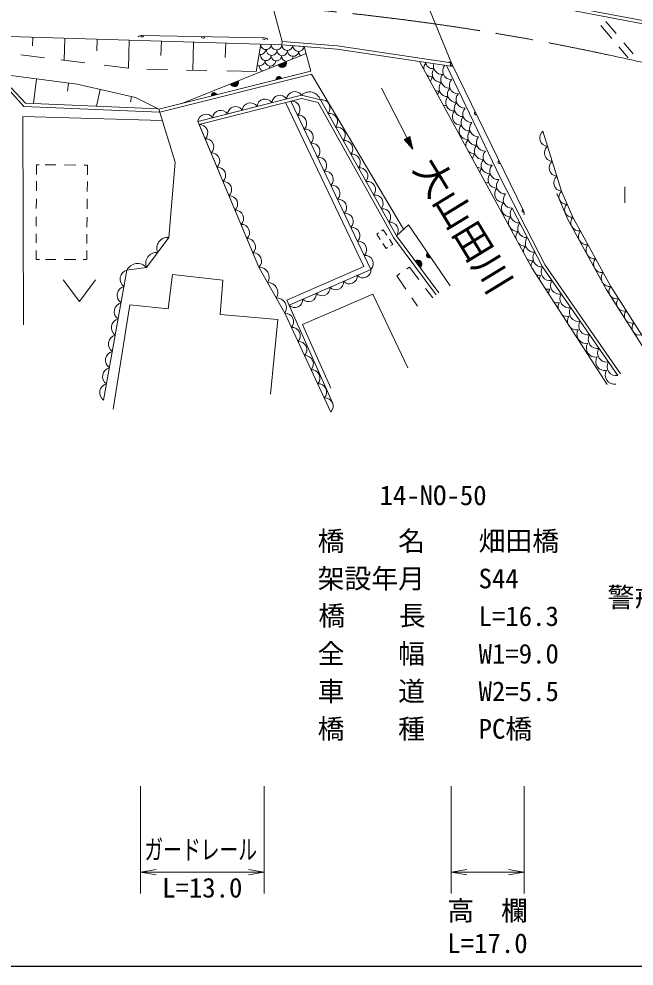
# Model space of a CAD drawing. Units: millimetres, scale not verified. Extents: x 40000 to 680000, y 20000 to 380000.
# Drawn here: x 77787 to 135112, y 205000 to 293242 of the extents above; entities that cross this region are included whole.
import ezdxf
from ezdxf.enums import TextEntityAlignment as Align

# ---------------------------------------------------------------- set-up
doc = ezdxf.new("R2010")
doc.units = ezdxf.units.MM
doc.header["$LTSCALE"] = 1000
doc.linetypes.add('CHAIN', pattern=[18.5, 12, -1.5, 3.5, -1.5])
for name, color, linetype, lineweight in [('M-BGD', 7, 'Continuous', 13), ('M-BMK', 2, 'CHAIN', 13), ('M-STR-HTXT', 7, 'Continuous', 13), ('M-STR-STR1', 1, 'Continuous', 13), ('M-STR-STR3', 7, 'Continuous', 13), ('M-STR-STRC', 7, 'Continuous', 13), ('M-TTL-BAND', 7, 'Continuous', 25)]:
    doc.layers.add(name, color=color, linetype=linetype, lineweight=lineweight)
doc.styles.add('ＭＳ ゴシック', font='')
doc.styles.get('ＭＳ ゴシック').set_extended_font_data('MS Gothic')

# ---------------------------------------------------------------- blocks, each defined once
blk = doc.blocks.new('open_arrow')
at = {"color": 0, "linetype": 'Continuous', "lineweight": -2}
blk.add_lwpolyline([(7.5, 1.25), (0, 0), (7.5, -1.25)], dxfattribs=at)

msp = doc.modelspace()

# ---------------------------------------------------------------- linework, layer by layer
at = {"layer": 'M-BGD'}
for p, q in [((125315, 294804), (143192, 291392)), ((125448, 295084), (143249, 291687)), ((132484, 293019), (133447, 291871)), ((132015, 292645), (133033, 291432)), ((71079, 291783), (102280, 290845)), ((79044, 290726), (79069, 291543)), ((82006, 289401), (82068, 291452)), ((85034, 290276), (85066, 291362)), ((87986, 288663), (88065, 291272)), ((89263, 291706), (100642, 291475)), ((91023, 289847), (91063, 291182)), ((93983, 288471), (94062, 291092)), ((97020, 289635), (97061, 291002)), ((100319, 290904), (99910, 288341)), ((100319, 290904), (101300, 290874)), ((101300, 290874), (102280, 290845)), ((102280, 290845), (104373, 290675)), ((102304, 291144), (107468, 290725)), ((105000, 288385), (104373, 290675)), ((107468, 290725), (118078, 289146)), ((133701, 290636), (134567, 289604)), ((134170, 291011), (135015, 290004)), ((77967, 289899), (80163, 289628)), ((81680, 289441), (83915, 289165)), ((92966, 285374), (104554, 290014)), ((85721, 288942), (87965, 288666)), ((89692, 288565), (91642, 288522)), ((115124, 289282), (125595, 270053)), ((117618, 288911), (122625, 278481)), ((118084, 289131), (118237, 288819)), ((118150, 288996), (124815, 275370)), ((83211, 287157), (74914, 288243)), ((90815, 284836), (105000, 288385)), ((90904, 284549), (105063, 288091)), ((93407, 288483), (95294, 288442)), ((97175, 288401), (99910, 288341)), ((105063, 288091), (113630, 273655)), ((77077, 286831), (78389, 285383)), ((79134, 285352), (79435, 287651)), ((82310, 286501), (82410, 287262)), ((88643, 285922), (83211, 287157)), ((111583, 286796), (114482, 281125)), ((76958, 286516), (78251, 285089)), ((85007, 285106), (85362, 286668)), ((88177, 285519), (88287, 286003)), ((90815, 284836), (88643, 285922)), ((94465, 283694), (104111, 286145)), ((104111, 286145), (94465, 283694)), ((104111, 286145), (105887, 285709)), ((105887, 285709), (104111, 286145)), ((78251, 285089), (90901, 284560)), ((78389, 285383), (90755, 284866)), ((94583, 283414), (104112, 285836)), ((102642, 285462), (109915, 270163)), ((103136, 285588), (110588, 269911)), ((110588, 269911), (103136, 285588)), ((104112, 285836), (105688, 285449)), ((105688, 285449), (112706, 272865)), ((105887, 285709), (112959, 273029)), ((112959, 273029), (105887, 285709)), ((78151, 284152), (91146, 283771)), ((78198, 264736), (78151, 284152)), ((92346, 279898), (90815, 284836)), ((94465, 283694), (100158, 270114)), ((100158, 270114), (94583, 283414)), ((126610, 282774), (128362, 277196)), ((126610, 282774), (128362, 277196)), ((114231, 282298), (113678, 282016)), ((114482, 281125), (113678, 282016)), ((114235, 282279), (113691, 282001)), ((114242, 282249), (113712, 281978)), ((114248, 282218), (113733, 281955)), ((114255, 282188), (113753, 281932)), ((114261, 282158), (113774, 281909)), ((114268, 282127), (113795, 281886)), ((114274, 282097), (113816, 281863)), ((114280, 282066), (113837, 281840)), ((114287, 282036), (113858, 281817)), ((114293, 282006), (113878, 281794)), ((114300, 281975), (113899, 281771)), ((114306, 281945), (113920, 281747)), ((114313, 281915), (113941, 281724)), ((114319, 281884), (113962, 281701)), ((114326, 281854), (113982, 281678)), ((114332, 281824), (114003, 281655)), ((114339, 281793), (114024, 281632)), ((114345, 281763), (114045, 281609)), ((114352, 281732), (114066, 281586)), ((114358, 281702), (114086, 281563)), ((114365, 281672), (114107, 281540)), ((114371, 281641), (114128, 281517)), ((114378, 281611), (114149, 281494)), ((114384, 281581), (114170, 281471)), ((114391, 281550), (114190, 281448)), ((114397, 281520), (114211, 281425)), ((114482, 281125), (114231, 282298)), ((114404, 281489), (114232, 281402)), ((114410, 281459), (114253, 281379)), ((114417, 281429), (114274, 281356)), ((114423, 281398), (114295, 281332)), ((114430, 281368), (114315, 281309)), ((114436, 281338), (114336, 281286)), ((114443, 281307), (114357, 281263)), ((114456, 281246), (114399, 281217)), ((91754, 272885), (92346, 279898)), ((79424, 278746), (79429, 279662)), ((79429, 279662), (79686, 279660)), ((80239, 279654), (81218, 279645)), ((82035, 279637), (83098, 279626)), ((83851, 279619), (84180, 279615)), ((84180, 279615), (84172, 278708)), ((79415, 277238), (79420, 278143)), ((84166, 278108), (84158, 277167)), ((122625, 278481), (126828, 270290)), ((128362, 277196), (129401, 274778)), ((128362, 277196), (129401, 274778)), ((134260, 277613), (134260, 276113)), ((79411, 276492), (79406, 275568)), ((84152, 276475), (84144, 275538)), ((127916, 276967), (128950, 274559)), ((123763, 275607), (126570, 270136)), ((123763, 275607), (126570, 270136)), ((79396, 273943), (79401, 274809)), ((84137, 274784), (84129, 273856)), ((128950, 274559), (132509, 268059)), ((129401, 274778), (132939, 268314)), ((129401, 274778), (132939, 268314)), ((111582, 273489), (111743, 273591)), ((112068, 273092), (111743, 273591)), ((112959, 273029), (114077, 274073)), ((114077, 274073), (117976, 268390)), ((79388, 272377), (79392, 273233)), ((84123, 273180), (84116, 272316)), ((89680, 270071), (91754, 272885)), ((91754, 272885), (89680, 270071)), ((111131, 273203), (111286, 273302)), ((111131, 273203), (111464, 272687)), ((112626, 272237), (112316, 272711)), ((112706, 272865), (116675, 267553)), ((112959, 273029), (116915, 267733)), ((111710, 272305), (112007, 271844)), ((112007, 271844), (112150, 271935)), ((112443, 272121), (112626, 272237)), ((79379, 270829), (79384, 271666)), ((84110, 271655), (84103, 270829)), ((79702, 270829), (79379, 270829)), ((81241, 270829), (80256, 270829)), ((83103, 270829), (82025, 270829)), ((84103, 270829), (83780, 270829)), ((87853, 269824), (89680, 270071)), ((89680, 270071), (87853, 269824)), ((100158, 270114), (102558, 265822)), ((102558, 265822), (100158, 270114)), ((109915, 270163), (102755, 267043)), ((113941, 269948), (114195, 270115)), ((114195, 270115), (115068, 268962)), ((125595, 270053), (132613, 259193)), ((126570, 270136), (133600, 260018)), ((126570, 270136), (133600, 260018)), ((126828, 270290), (133846, 260189)), ((85680, 257725), (87853, 269824)), ((87853, 269824), (85680, 257725)), ((91681, 266227), (92091, 269446)), ((92091, 269446), (96782, 268900)), ((110588, 269911), (102958, 266586)), ((102958, 266586), (110588, 269911)), ((112990, 269323), (113285, 269516)), ((113840, 268066), (112990, 269323)), ((81919, 268923), (83419, 266923)), ((83419, 266923), (84919, 268923)), ((96782, 268900), (96537, 265709)), ((132939, 268314), (136541, 262669)), ((132939, 268314), (136541, 262669)), ((104198, 264778), (110762, 267615)), ((110762, 267615), (114044, 260736)), ((115689, 268141), (116357, 267260)), ((132509, 268059), (136056, 262499)), ((86580, 256898), (88108, 266609)), ((88108, 266609), (91681, 266227)), ((102755, 267043), (107025, 257420)), ((114921, 266467), (114391, 267250)), ((96537, 265709), (101911, 265245)), ((102558, 265822), (106850, 256621)), ((106850, 256621), (102558, 265822)), ((101911, 265245), (101229, 258289)), ((106849, 258844), (104198, 264778))]:
    msp.add_line(p, q, dxfattribs=at)
for centre, radius, start, end in [((89253, 291206), 500, 88.83876, 133.83876), ((89263, 291706), 150, 178.83876, 358.83876), ((94953, 291590), 150, 178.83876, 358.83876), ((100642, 291475), 150, 178.83876, 358.83876), ((100632, 290975), 500, 43.83876, 88.83876), ((100289, 290414), 491, 255.39232, 359.33721), ((100809, 290880), 491, 177.22012, 359.33721), ((100809, 290880), 491, 177.22012, 359.33721), ((101342, 290338), 491, 177.22012, 359.33721), ((101790, 290850), 490, 177.16717, 359.39016), ((102323, 290308), 490, 177.16717, 359.39016), ((102805, 290828), 526, 178.1461, 352.58297), ((103852, 290743), 526, 178.1461, 352.58297), ((100798, 289855), 491, 177.22012, 359.33721), ((101779, 289825), 490, 177.16717, 359.39016), ((102795, 289803), 526, 178.1461, 262.59505), ((103338, 290286), 526, 178.1461, 352.58297), ((102795, 289803), 526, 321.04712, 352.58297), ((104385, 290201), 526, 178.1461, 228.58982), ((100230, 289376), 491, 242.81748, 359.33721), ((100671, 288864), 491, 177.22012, 251.85106), ((101211, 289346), 490, 177.16717, 359.39016), ((100671, 288864), 491, 331.79111, 359.33721), ((102323, 289120), 400, 201.82109, 21.82109), ((102323, 289120), 400, 201.82109, 21.82109), ((102323, 289120), 350, 201.82109, 21.82109), ((102323, 289120), 300, 201.82109, 21.82109), ((102323, 289120), 250, 201.82109, 21.82109), ((102323, 289120), 200, 201.82109, 21.82109), ((102323, 289120), 150, 201.82109, 21.82109), ((102323, 289120), 100, 201.82109, 21.82109), ((102323, 289120), 50, 201.82109, 21.82109), ((116309, 288624), 792, 136.86842, 185.00037), ((116412, 289400), 792, 194.27515, 273.57574), ((117093, 288131), 792, 142.82248, 273.57574), ((117211, 288866), 792, 163.94339, 273.57574), ((118065, 288389), 792, 136.86842, 273.57574), ((117701, 288777), 500, 26.06345, 71.06345), ((118150, 288996), 150, 116.06345, 296.06345), ((101992, 287632), 250, 14.04684, 194.04684), ((101992, 287632), 200, 14.04684, 194.04684), ((101992, 287632), 150, 14.04684, 194.04684), ((101992, 287632), 100, 14.04684, 194.04684), ((101992, 287632), 50, 14.04684, 194.04684), ((116309, 288624), 792, 232.13881, 273.57574), ((116936, 287292), 792, 136.86842, 172.47348), ((117892, 287596), 792, 136.86842, 273.57574), ((97862, 287334), 400, 201.82109, 21.82109), ((97862, 287334), 400, 201.82109, 21.82109), ((97862, 287334), 350, 201.82109, 21.82109), ((97862, 287334), 300, 201.82109, 21.82109), ((97862, 287334), 250, 201.82109, 21.82109), ((97862, 287334), 200, 201.82109, 21.82109), ((97862, 287334), 150, 201.82109, 21.82109), ((97862, 287334), 100, 201.82109, 21.82109), ((97862, 287334), 50, 201.82109, 21.82109), ((117720, 286798), 792, 136.86842, 273.57574), ((118519, 286264), 792, 136.86842, 273.57574), ((118693, 287056), 792, 136.86842, 273.57574), ((95975, 286127), 250, 14.04684, 194.04684), ((95975, 286127), 200, 14.04684, 194.04684), ((95975, 286127), 150, 14.04684, 194.04684), ((95975, 286127), 100, 14.04684, 194.04684), ((95975, 286127), 50, 14.04684, 194.04684), ((102107, 285372), 755, 34.01501, 174.50197), ((103485, 285722), 755, 34.01501, 174.50197), ((104859, 285358), 1086, 18.85443, 133.5466), ((116936, 287292), 792, 244.66569, 273.57574), ((117564, 285960), 792, 136.86842, 162.95506), ((118348, 285466), 792, 136.86842, 273.57574), ((119320, 285724), 792, 136.86842, 273.57574), ((97973, 284322), 755, 34.01501, 174.50197), ((99351, 284672), 755, 34.01501, 174.50197), ((100729, 285022), 755, 34.01501, 174.50197), ((103200, 284817), 773, 316.10845, 94.73734), ((105998, 284940), 777, 320.03449, 98.26578), ((117564, 285960), 792, 254.18411, 273.57574), ((119147, 284931), 792, 136.86842, 273.57574), ((95217, 283621), 755, 34.01501, 174.50197), ((96595, 283972), 755, 34.01501, 174.50197), ((103821, 283511), 773, 316.10845, 94.73734), ((106706, 283672), 777, 320.03449, 98.26578), ((118975, 284134), 792, 136.86842, 273.57574), ((119948, 284392), 792, 136.86842, 273.57574), ((120372, 284454), 150, 116.06345, 296.06345), ((94612, 282645), 770, 313.26766, 92.21707), ((119603, 282801), 792, 136.86842, 273.57574), ((119775, 283599), 792, 136.86842, 273.57574), ((120575, 283059), 792, 136.86842, 273.57574), ((104442, 282204), 773, 316.10845, 94.73734), ((107413, 282404), 777, 320.03449, 98.26578), ((120402, 282267), 792, 136.86842, 273.57574), ((127100, 282162), 784, 128.67403, 266.19366), ((95170, 281315), 770, 313.26766, 92.21707), ((105063, 280898), 773, 316.10845, 94.73734), ((108120, 281136), 777, 320.03449, 98.26578), ((120231, 281469), 792, 136.86842, 189.4392), ((121203, 281727), 792, 136.86842, 273.57574), ((95728, 279985), 770, 313.26766, 92.21707), ((108827, 279868), 777, 320.03449, 98.26578), ((120231, 281469), 792, 227.69997, 273.57574), ((120858, 280137), 792, 136.86842, 175.31346), ((121030, 280934), 792, 136.86842, 273.57574), ((121831, 280395), 792, 136.86842, 273.57574), ((127538, 280768), 784, 128.67403, 266.19366), ((105684, 279592), 773, 316.10845, 94.73734), ((121657, 279602), 792, 136.86842, 273.57574), ((122593, 279912), 150, 116.06345, 296.06345), ((127976, 279373), 784, 128.67403, 266.19366), ((96285, 278654), 770, 313.26766, 92.21707), ((106305, 278285), 773, 316.10845, 94.73734), ((109534, 278600), 777, 320.03449, 98.26578), ((120858, 280137), 792, 241.82571, 273.57574), ((121507, 278750), 792, 136.86842, 164.45704), ((122458, 279062), 792, 136.86842, 273.57574), ((96843, 277324), 770, 313.26766, 92.21707), ((110242, 277332), 777, 320.03449, 98.26578), ((121507, 278750), 792, 252.68213, 273.57574), ((122285, 278270), 792, 136.86842, 273.57574), ((123086, 277730), 792, 136.86842, 273.57574), ((128414, 277979), 784, 128.67403, 266.19366), ((106926, 276979), 773, 316.10845, 94.73734), ((122912, 276938), 792, 136.86842, 273.57574), ((128790, 276664), 683, 128.77418, 277.70813), ((97400, 275994), 770, 313.26766, 92.21707), ((107547, 275672), 773, 316.10845, 94.73734), ((110949, 276064), 777, 320.03449, 98.26578), ((123713, 276398), 792, 136.86842, 273.57574), ((97958, 274664), 770, 313.26766, 92.21707), ((111656, 274796), 777, 320.03449, 98.26578), ((123540, 275605), 792, 136.86842, 273.57574), ((124417, 275079), 841, 141.07522, 273.24438), ((124815, 275370), 150, 116.06345, 296.06345), ((124366, 275150), 500, 341.06345, 26.06345), ((129309, 275455), 683, 128.77418, 277.70813), ((108168, 274366), 773, 316.10845, 94.73734), ((124244, 274286), 841, 141.07522, 273.24438), ((130012, 274273), 793, 140.38562, 277.00419), ((98515, 273334), 770, 313.26766, 92.21707), ((108789, 273060), 773, 316.10845, 94.73734), ((112363, 273528), 777, 320.03449, 98.26578), ((125119, 273711), 841, 141.07522, 273.24438), ((91649, 271877), 1014, 84.07459, 203.15671), ((99073, 272004), 770, 313.26766, 92.21707), ((124945, 272918), 841, 141.07522, 190.62948), ((125820, 272343), 841, 141.07522, 273.24438), ((130719, 272980), 793, 140.38562, 277.00419), ((109410, 271753), 773, 316.10845, 94.73734), ((124945, 272918), 841, 226.50969, 273.24438), ((125647, 271550), 841, 141.07522, 183.58177), ((131427, 271687), 793, 140.38562, 277.00419), ((90612, 270469), 1014, 84.07459, 203.15671), ((99630, 270674), 770, 313.26766, 92.21707), ((110031, 270447), 773, 316.10845, 94.73734), ((116026, 271231), 250, 124.45193, 304.45193), ((116026, 271231), 200, 124.45193, 304.45193), ((116026, 271231), 150, 124.45193, 304.45193), ((116026, 271231), 100, 124.45193, 304.45193), ((116026, 271231), 50, 124.45193, 304.45193), ((126522, 270975), 841, 141.07522, 273.24438), ((88846, 269353), 1100, 40.74735, 154.64475), ((100190, 269192), 922, 326.44432, 91.99417), ((114937, 270381), 400, 306.76189, 126.76189), ((114937, 270381), 400, 306.76189, 126.76189), ((114937, 270381), 350, 306.76189, 126.76189), ((114937, 270381), 300, 306.76189, 126.76189), ((114937, 270381), 250, 306.76189, 126.76189), ((114937, 270381), 200, 306.76189, 126.76189), ((114937, 270381), 150, 306.76189, 126.76189), ((114937, 270381), 100, 306.76189, 126.76189), ((114937, 270381), 50, 306.76189, 126.76189), ((125647, 271550), 841, 233.5574, 273.24438), ((126349, 270183), 841, 141.07522, 179.69151), ((127291, 269699), 843, 148.79813, 280.78777), ((132135, 270394), 793, 140.38562, 277.00419), ((88052, 269007), 840, 103.70469, 235.93267), ((108588, 269291), 731, 221.96985, 5.12088), ((109860, 269845), 731, 221.96985, 5.12088), ((126349, 270183), 841, 246.05671, 273.24438), ((127117, 268906), 843, 148.79813, 174.03332), ((132842, 269101), 793, 140.38562, 277.00419), ((87780, 267495), 840, 103.70469, 235.93267), ((100990, 267762), 922, 326.44432, 91.99417), ((107317, 268737), 731, 221.96985, 5.12088), ((128170, 268434), 843, 148.79813, 280.78777), ((133466, 267856), 698, 139.0402, 286.03855), ((104773, 267629), 731, 221.96985, 5.12088), ((106045, 268183), 731, 221.96985, 5.12088), ((127117, 268906), 843, 251.7149, 280.78777), ((127996, 267642), 843, 148.79813, 180.02133), ((129048, 267169), 843, 148.79813, 280.78777), ((87508, 265983), 840, 103.70469, 235.93267), ((101790, 266331), 922, 326.44432, 91.99417), ((103502, 267075), 731, 221.96985, 5.12088), ((127996, 267642), 843, 245.72689, 280.78777), ((128875, 266377), 843, 148.79813, 187.19603), ((134187, 266727), 698, 139.0402, 286.03855), ((102615, 265048), 776, 315.83535, 94.17364), ((128875, 266377), 843, 238.55219, 280.78777), ((129927, 265905), 843, 148.79813, 280.78777), ((134907, 265598), 698, 139.0402, 286.03855), ((87237, 264470), 840, 103.70469, 235.93267), ((129754, 265112), 843, 148.79813, 280.78777), ((130806, 264640), 843, 148.79813, 280.78777), ((135627, 264469), 698, 139.0402, 286.03855), ((103228, 263734), 776, 315.83535, 94.17364), ((130632, 263848), 843, 148.79813, 280.78777), ((86965, 262958), 840, 103.70469, 235.93267), ((103841, 262419), 776, 315.83535, 94.17364), ((131511, 262583), 843, 148.79813, 280.78777), ((131685, 263375), 843, 148.79813, 280.78777), ((86694, 261446), 840, 103.70469, 235.93267), ((132563, 262111), 843, 148.79813, 280.78777), ((104454, 261105), 776, 315.83535, 94.17364), ((132390, 261318), 843, 148.79813, 280.78777), ((133442, 260846), 843, 148.79813, 280.78777), ((86422, 259933), 840, 103.70469, 235.93267), ((105067, 259790), 776, 315.83535, 94.17364), ((133269, 260054), 843, 148.79813, 280.78777), ((86150, 258421), 840, 103.70469, 235.93267), ((105680, 258476), 776, 315.83535, 94.17364), ((106293, 257161), 776, 315.83535, 94.17364)]:
    msp.add_arc(centre, radius, start, end, dxfattribs=at)
at = {"layer": 'M-BMK'}
msp.add_open_spline([(71915, 295058), (76358, 295150), (80800, 295242), (85243, 295193), (89083, 295150), (92922, 295001), (96756, 294766), (99602, 294592), (102445, 294371), (105284, 294103), (108941, 293757), (112591, 293333), (116229, 292824), (120130, 292278), (124018, 291634), (127884, 290881), (131530, 290172), (135156, 289366), (138782, 288560)], degree=3, knots=[0, 0, 0, 0, 1, 1, 1, 2, 2, 2, 3, 3, 3, 4, 4, 4, 5, 5, 5, 6, 6, 6, 6], dxfattribs=at)
at = {"layer": 'M-STR-STR1'}
for p, q in [((118084, 289131), (113065, 301404)), ((102304, 291144), (99759, 300688)), ((102304, 291144), (102280, 290845)), ((102280, 290845), (107433, 290427)), ((107433, 290427), (118237, 288819))]:
    msp.add_line(p, q, dxfattribs=at)
at = {"layer": 'M-STR-STR3'}
for p, q in [((89114, 221751), (89114, 211751)), ((100642, 221751), (100642, 211751)), ((118065, 221751), (118065, 211751)), ((124860, 221751), (124860, 211751)), ((89114, 213751), (100642, 213751)), ((118065, 213751), (124860, 213751))]:
    msp.add_line(p, q, dxfattribs=at)
at = {"layer": 'M-TTL-BAND'}
msp.add_line((40000, 205000), (579000, 205000), dxfattribs=at)

# ---------------------------------------------------------------- block references
at = {"layer": 'M-STR-STR3', "xscale": 193, "yscale": 193}
for p in [(89114, 213751), (118065, 213751)]:
    msp.add_blockref('open_arrow', p, dxfattribs=at)
at = {"layer": 'M-STR-STR3', "xscale": 193, "yscale": 193, "rotation": 180}
for p in [(100642, 213751), (124860, 213751)]:
    msp.add_blockref('open_arrow', p, dxfattribs=at)

# ---------------------------------------------------------------- texts
at = {"layer": 'M-STR-HTXT', "style": 'ＭＳ ゴシック'}
msp.add_text('大山田川', height=2566, rotation=301.365, dxfattribs=at).set_placement((113814, 278919), align=Align.BOTTOM_LEFT)
at = {"layer": 'M-STR-STR1', "style": 'ＭＳ ゴシック'}
for s, p in [('14-NO-50', (111397, 247392)), ('橋\u3000\u3000名', (105624, 243136)), ('畑田橋', (120624, 243136)), ('架設年月', (105624, 239636)), ('S44', (120624, 239636)), ('橋\u3000  長', (105692, 236188)), ('L=16.3', (120624, 236136)), ('全\u3000\u3000幅', (105624, 232636)), ('W1=9.0', (120624, 232636)), ('車\u3000\u3000道', (105624, 229136)), ('W2=5.5', (120624, 229136)), ('橋\u3000\u3000種', (105624, 225636)), ('PC橋', (120624, 225636))]:
    msp.add_text(s, height=1833, dxfattribs=at).set_placement(p, align=Align.BOTTOM_LEFT)
at = {"layer": 'M-STR-STR3', "style": 'ＭＳ ゴシック', "width": 0.7}
msp.add_text('ガードレール', height=1833, dxfattribs=at).set_placement((89478, 214381), align=Align.BOTTOM_LEFT)
at = {"layer": 'M-STR-STR3', "style": 'ＭＳ ゴシック'}
for s, p in [('L=13.0', (91128, 210834)), ('高\u3000欄', (117712, 208701)), ('L=17.0', (117712, 205667))]:
    msp.add_text(s, height=1833, dxfattribs=at).set_placement(p, align=Align.BOTTOM_LEFT)
at = {"layer": 'M-STR-STRC', "style": 'ＭＳ ゴシック'}
msp.add_text('警戒-NO-5', height=1833, dxfattribs=at).set_placement((132634, 237895), align=Align.BOTTOM_LEFT)

doc.saveas('drawing.dxf')
